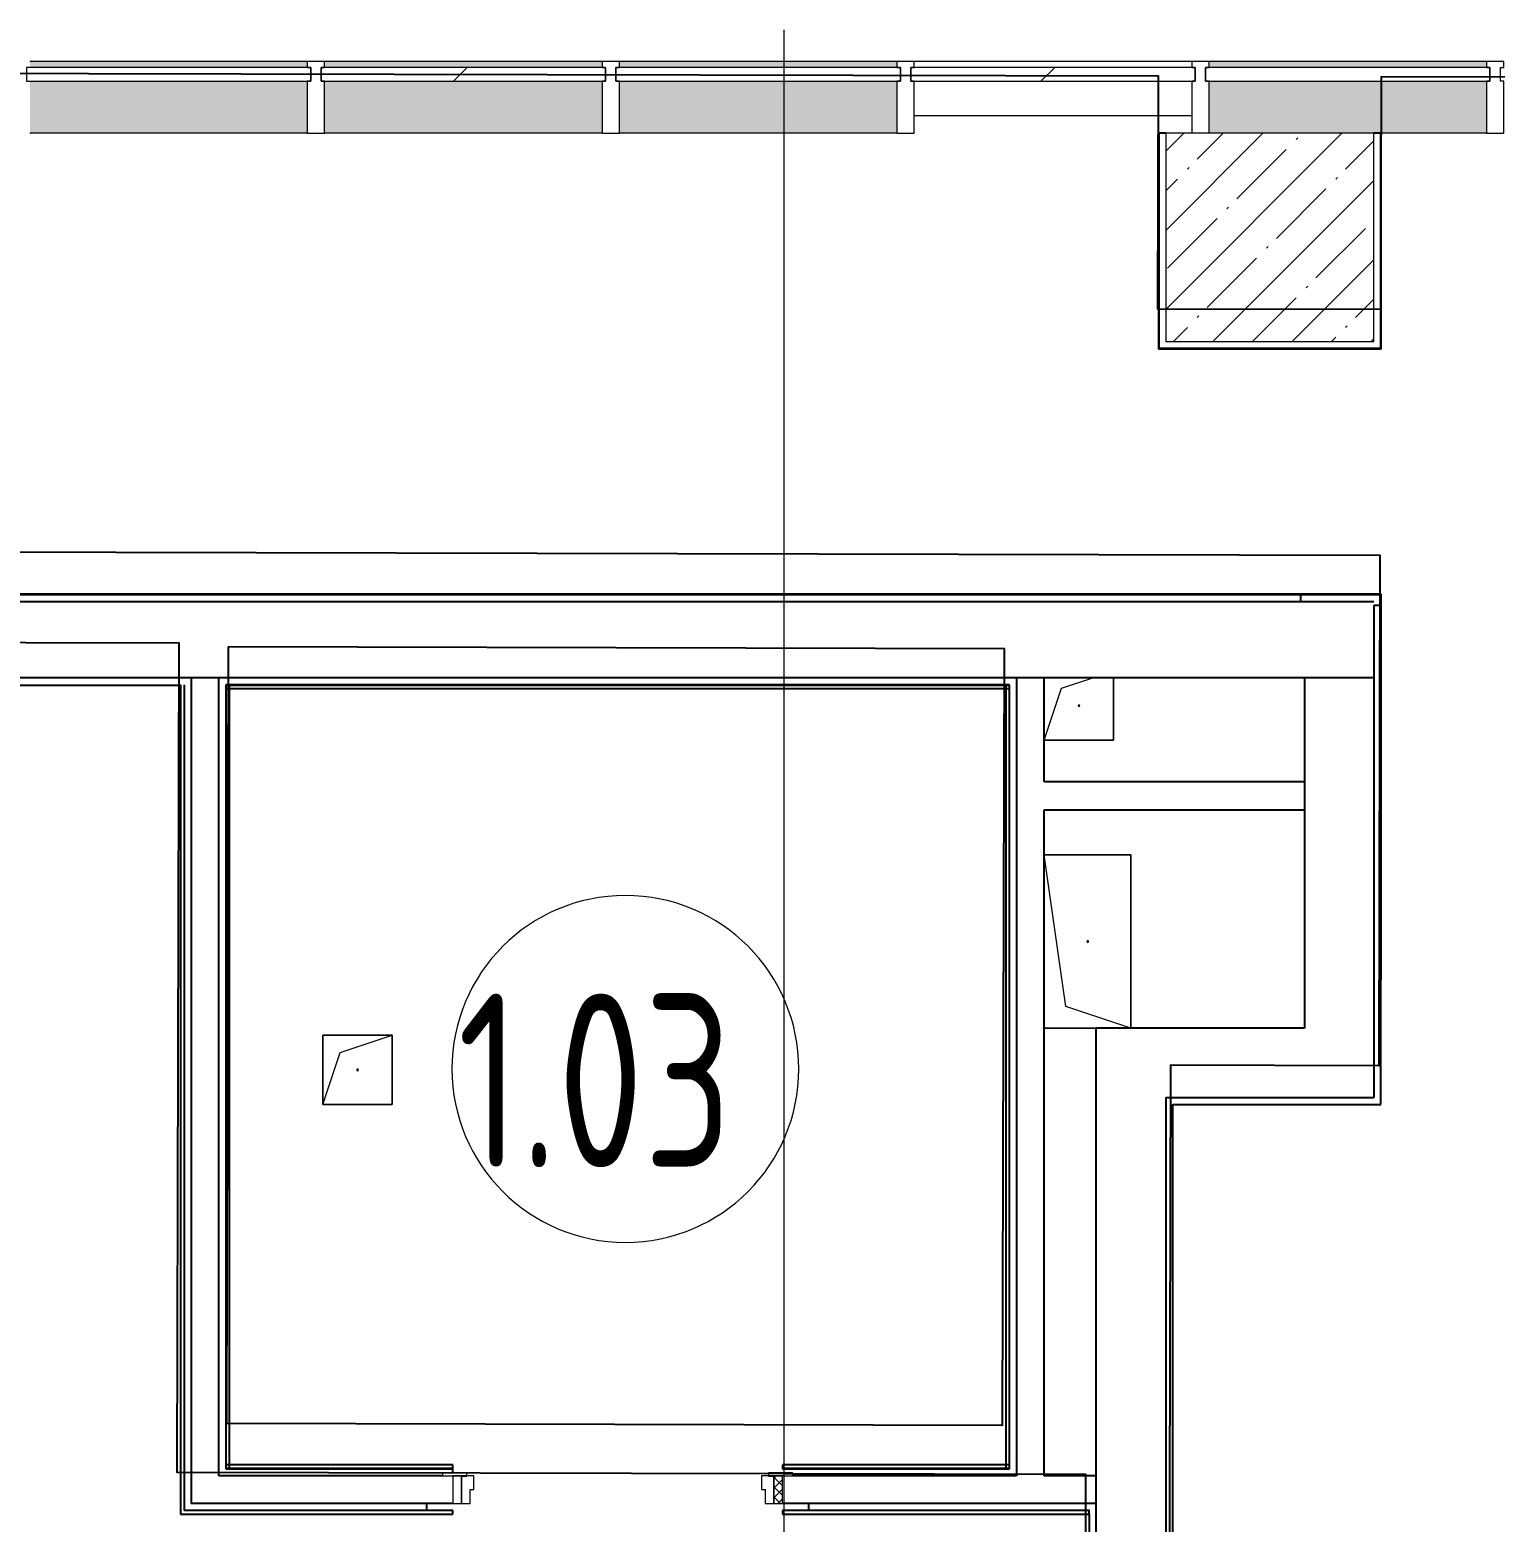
# Model space of a CAD drawing. Header units: millimetres. Extents: x -625 to 415037, y -3642 to 102118.
# Drawn here: x 5900 to 10125, y 22960 to 27262 of the extents above; entities that cross this region are included whole.
import ezdxf

# ---------------------------------------------------------------- set-up
doc = ezdxf.new("R2010")
doc.units = ezdxf.units.MM
for name, color, linetype, lineweight in [('A-AREA-IDEN', 7, 'Continuous', 9), ('A-DOOR-FRAM-2', 7, 'Continuous', 5), ('A-GENM', 7, 'Continuous', 9), ('A-GLAZ-CURT-1', 7, 'Continuous', 5), ('A-GLAZ-CURT-2', 7, 'Continuous', 20), ('A-GLAZ-CWMG', 7, 'Continuous', 9), ('A-GLAZ-CWMG-1', 7, 'Continuous', 20), ('S-COLS-1', 7, 'Continuous', 5), ('Оси', 7, 'Continuous', 9)]:
    doc.layers.add(name, color=color, linetype=linetype, lineweight=lineweight)
doc.layers.add('A-DOOR-FRAM-1', color=7, linetype='Continuous', lineweight=5, true_color=0xc0c0c0)
doc.styles.add('СПДС', font='ГОСТ тип А.ttf', dxfattribs={"width": 0.9})

# ---------------------------------------------------------------- blocks, each defined once
blk = doc.blocks.new('Системная панель - Стекло - 40мм-22856067-Объем проектирования 1 этажа')
at = {"layer": 'A-GLAZ-CURT-1'}
h = blk.add_hatch(dxfattribs=at)
h.set_pattern_fill('FP_59', color=256, style=0, pattern_type=2)
h.set_pattern_definition([(45, (-8985, -27090), (-565.685, 565.685), [400, -1200]), (45, (-9385, -27290), (-565.685, 565.685), [1200, -400]), (45, (-8585, -27490), (-565.685, 565.685), [400, -1200])])
h.paths.add_polyline_path([(-410, -40), (410, -40), (410, 0), (-410, 0)])
at = {"layer": 'A-GLAZ-CURT-2'}
for p, q in [((410, 0), (-410, 0)), ((-410, 0), (-410, -40)), ((-410, -40), (410, -40)), ((410, -40), (410, 0))]:
    blk.add_line(p, q, dxfattribs=at)
blk = doc.blocks.new('Прямоугольный импост - Импост структурный с накладкой - 160мм-20149069-Объем проектирования 1 этажа')
at = {"layer": 'A-GLAZ-CWMG'}
for p, q in [((9185, 27307), (8385, 27307)), ((9185, 27150), (8385, 27150))]:
    blk.add_line(p, q, dxfattribs=at)
blk = doc.blocks.new('Прямоугольный импост - Импост структурный с накладкой - 190мм-20153693-Объем проектирования 1 этажа')
at = {"layer": 'A-GLAZ-CWMG-1'}
for p, q in [((-25, 40), (-25, 190)), ((-25, 190), (25, 190)), ((25, 190), (25, 40)), ((-15, 40), (-25, 40)), ((-25, -17), (-25, 0)), ((-25, 0), (-15, 0)), ((-15, 0), (-15, 40)), ((15, 40), (15, 0)), ((25, 40), (15, 40)), ((15, 0), (25, 0)), ((25, 0), (25, -17)), ((25, -17), (-25, -17))]:
    blk.add_line(p, q, dxfattribs=at)
blk = doc.blocks.new('Системная панель - Стекло - 40мм-V59-Объем проектирования 1 этажа')
at = {"layer": 'A-GLAZ-CURT-1'}
h = blk.add_hatch(dxfattribs=at)
h.set_pattern_fill('FP_84', color=256, style=0, pattern_type=2)
h.set_pattern_definition([(45, (-9835, -27090), (-565.685, 565.685), [400, -1200]), (45, (-10235, -27290), (-565.685, 565.685), [1200, -400]), (45, (-9435, -27490), (-565.685, 565.685), [400, -1200])])
h.paths.add_polyline_path([(357.5, -40), (410, -40), (410, 0), (-410, 0), (-410, -40), (95.5, -40)])
at = {"layer": 'A-GLAZ-CURT-2'}
for p, q in [((410, 0), (-410, 0)), ((-410, 0), (-410, -40)), ((-410, -40), (410, -40)), ((410, -40), (410, 0))]:
    blk.add_line(p, q, dxfattribs=at)
blk = doc.blocks.new('Прямоугольный импост - Импост структурный с накладкой - 190мм-23186023-Объем проектирования 1 этажа')
at = {"layer": 'A-GLAZ-CWMG'}
for points in [[(9992.5, 27290), (10035, 27290), (10035, 27307), (9235, 27307), (9235, 27290)], [(9992.5, 27100), (10035, 27100), (10035, 27250), (9235, 27250), (9235, 27100), (9730, 27100)]]:
    blk.add_hatch(color=256, dxfattribs=at).paths.add_polyline_path(points)
for p, q in [((10035, 27307), (9235, 27307)), ((10035, 27100), (9730, 27100))]:
    blk.add_line(p, q, dxfattribs=at)
blk = doc.blocks.new('Прямоугольный импост - Импост структурный с накладкой - 190мм-V60-Объем проектирования 1 этажа')
at = {"layer": 'A-GLAZ-CWMG-1'}
for p, q in [((-25, 40), (-25, 190)), ((25, 190), (25, 40)), ((-15, 40), (-25, 40)), ((-25, -17), (-25, 0)), ((-25, 0), (-15, 0)), ((-15, 0), (-15, 40)), ((15, 40), (15, 0)), ((25, 40), (15, 40)), ((15, 0), (25, 0)), ((25, 0), (25, -17)), ((25, -17), (-25, -17))]:
    blk.add_line(p, q, dxfattribs=at)
blk = doc.blocks.new('Системная панель - Стекло - 40мм-V61-Объем проектирования 1 этажа')
at = {"layer": 'A-GLAZ-CURT-2'}
for p, q in [((410, 0), (-410, 0)), ((-410, 0), (-410, -40)), ((-410, -40), (410, -40)), ((410, -40), (410, 0))]:
    blk.add_line(p, q, dxfattribs=at)
blk = doc.blocks.new('Прямоугольный импост - Импост структурный с накладкой - 190мм-V62-Объем проектирования 1 этажа')
at = {"layer": 'A-GLAZ-CWMG'}
for points in [[(7929.4, 27290), (8335, 27290), (8335, 27307), (7535, 27307), (7535, 27290)], [(7929.4, 27100), (8335, 27100), (8335, 27250), (7535, 27250), (7535, 27100)]]:
    blk.add_hatch(color=256, dxfattribs=at).paths.add_polyline_path(points)
for p, q in [((8335, 27307), (7535, 27307)), ((8335, 27100), (7535, 27100))]:
    blk.add_line(p, q, dxfattribs=at)
blk = doc.blocks.new('Системная панель - Стекло - 40мм-V106-Объем проектирования 1 этажа')
at = {"layer": 'A-GLAZ-CURT-1'}
h = blk.add_hatch(dxfattribs=at)
h.set_pattern_fill('FP_126', color=256, style=0, pattern_type=2)
h.set_pattern_definition([(45, (-7285, -27090), (-565.685, 565.685), [400, -1200]), (45, (-7685, -27290), (-565.685, 565.685), [1200, -400]), (45, (-6885, -27490), (-565.685, 565.685), [400, -1200])])
h.paths.add_polyline_path([(-187.1, -40), (410, -40), (410, 0), (-410, 0), (-410, -40), (-400, -40)])
at = {"layer": 'A-GLAZ-CURT-2'}
for p, q in [((410, 0), (-410, 0)), ((-410, 0), (-410, -40)), ((-410, -40), (410, -40)), ((410, -40), (410, 0))]:
    blk.add_line(p, q, dxfattribs=at)
blk = doc.blocks.new('110_Дверь_СКБ_1Ст_Внутренняя1 - Д-8т 950x2100h_СУ-31746493-Объем проектирования 1 этажа')
at = {"layer": 'A-DOOR-FRAM-2'}
h = blk.add_hatch(dxfattribs=at)
h.set_pattern_fill('FP_36', color=256, style=0, pattern_type=2)
h.set_pattern_definition([(45, (-296.384, 104.685), (-14.1421, 14.1421), []), (135, (-296.384, 104.685), (-14.1421, -14.1421), [])])
h.paths.add_polyline_path([(-437.5, 40), (-462.5, 40), (-462.5, -40), (-437.5, -39.2)])
at = {"layer": 'A-DOOR-FRAM-1'}
for p, q in [((-437.5, 40), (-462.5, 40)), ((-462.5, 40), (-462.5, -40)), ((-412.5, 40), (-437.5, 40)), ((-437.5, 40), (-437.5, -40)), ((-437.5, -40), (-437.5, 40)), ((-412.5, 0), (-412.5, 40)), ((-402.5, 0), (-412.5, 0)), ((-402.5, -40), (-402.5, 0)), ((437.5, 0), (427.5, 0)), ((427.5, 0), (427.5, -40)), ((437.5, 40), (437.5, 0)), ((462.5, 40), (437.5, 40)), ((462.5, -40), (462.5, 40)), ((487.5, 40), (462.5, 40)), ((462.5, 40), (462.5, -40)), ((487.5, -40), (487.5, 40)), ((-422.5, -40), (-492.5, -40)), ((-492.5, -40), (-492.5, -48)), ((-462.5, -40), (-437.5, -40)), ((-422.5, -39), (-437.5, -39)), ((-437.5, -39), (-437.5, -40)), ((-437.5, -40), (-402.5, -40)), ((-437.5, -40), (-422.5, -40)), ((-422.5, -40), (-422.5, -39)), ((-422.5, -48), (-422.5, -40)), ((427.5, -40), (462.5, -40)), ((462.5, -39), (447.5, -39)), ((447.5, -39), (447.5, -40)), ((447.5, -40), (462.5, -40)), ((517.5, -40), (447.5, -40)), ((447.5, -40), (447.5, -48)), ((462.5, -40), (462.5, -39)), ((462.5, -40), (487.5, -40)), ((517.5, -48), (517.5, -40)), ((-492.5, -48), (-422.5, -48)), ((447.5, -48), (517.5, -48))]:
    blk.add_line(p, q, dxfattribs=at)
blk = doc.blocks.new('GM_Отверстие прямоугольное _в плите_ - Отверстие-V114-Объем проектирования 1 этажа')
at = {"layer": 'A-GENM'}
for p, q in [((-250, -25), (-250, 125)), ((-250, 125), (-250, -25)), ((-187.5, 62.5), (250, 125)), ((250, 125), (250, -125)), ((250, -125), (250, 125)), ((-250, -125), (-187.5, 62.5)), ((250, -125), (-250, -125)), ((-250, -125), (250, -125))]:
    blk.add_line(p, q, dxfattribs=at)
for start, end in [(360, 180), (180, 360)]:
    blk.add_arc((0, 0), 2.5, start, end, dxfattribs=at)
blk = doc.blocks.new('GM_Отверстие прямоугольное _в плите_ - Отверстие-21604341-Объем проектирования 1 этажа')
at = {"layer": 'A-GENM'}
for p, q in [((-100, -100), (-50, 50)), ((-50, 50), (40, 80)), ((100, 80), (100, -100)), ((100, -100), (100, 80)), ((100, -100), (-100, -100)), ((-100, -100), (100, -100))]:
    blk.add_line(p, q, dxfattribs=at)
for start, end in [(360, 180), (180, 360)]:
    blk.add_arc((0, 0), 2.5, start, end, dxfattribs=at)
blk = doc.blocks.new('Системная панель - Стекло - 40мм-V138-Объем проектирования 1 этажа')
at = {"layer": 'A-GLAZ-CURT-1'}
h = blk.add_hatch(dxfattribs=at)
h.set_pattern_fill('FP_141', color=256, style=0, pattern_type=2)
h.set_pattern_definition([(45, (-6435, -27090), (-565.685, 565.685), [400, -1200]), (45, (-6835, -27290), (-565.685, 565.685), [1200, -400]), (45, (-6035, -27490), (-565.685, 565.685), [400, -1200])])
h.paths.add_polyline_path([(-368.6, -40), (410, -40), (410, 0), (-410, 0), (-410, -40), (-400, -40)])
at = {"layer": 'A-GLAZ-CURT-2'}
for p, q in [((410, 0), (-410, 0)), ((-410, 0), (-410, -40)), ((-410, -40), (410, -40)), ((410, -40), (410, 0))]:
    blk.add_line(p, q, dxfattribs=at)
blk = doc.blocks.new('BSC_Колонна _Прямоугольная - 600х600-V146-Объем проектирования 1 этажа')
at = {"layer": 'S-COLS-1'}
h = blk.add_hatch(dxfattribs=at)
h.set_pattern_fill('FP_151', color=256, style=0, pattern_type=2)
h.set_pattern_definition([(45, (-9410, -26800), (-114.04925, 114.04925), []), (45, (-9295.95, -26800), (-114.04925, 114.04925), [201.613, -40.323, 6.706, -33.617])])
h.paths.add_polyline_path([(66.7, -300), (300, -300), (300, 300), (-300, 300), (-300, -300)])
for p, q in [((300, 300), (-300, 300)), ((-300, 300), (-300, -300)), ((300, -300), (300, 300)), ((-300, -300), (300, -300))]:
    blk.add_line(p, q, dxfattribs=at)
blk = doc.blocks.new('GM_Отверстие прямоугольное _в плите_ - Отверстие-V116-Объем проектирования 1 этажа')
at = {"layer": 'A-GENM'}
for p, q in [((-100, -100), (-100, 100)), ((-100, 100), (100, 100)), ((100, 100), (-100, 100)), ((-100, 100), (-100, -100)), ((-50, 50), (100, 100)), ((100, 100), (100, -100)), ((100, -100), (100, 100)), ((-100, -100), (-50, 50)), ((100, -100), (-100, -100)), ((-100, -100), (100, -100))]:
    blk.add_line(p, q, dxfattribs=at)
for start, end in [(360, 180), (180, 360)]:
    blk.add_arc((0, 0), 2.5, start, end, dxfattribs=at)
blk = doc.blocks.new('Марка_Помещения - Номер-25198446-Объем проектирования 1 этажа')
at = {"layer": 'A-AREA-IDEN'}
for start, end in [(360, 180), (180, 360)]:
    blk.add_arc((0, 0), 2.5, start, end, dxfattribs=at)

msp = doc.modelspace()

# ---------------------------------------------------------------- linework, layer by layer
for p, q in [((9153.7, 26963.9), (9153.7, 26342.9)), ((9154.7, 26963.9), (9154.7, 26343.9)), ((9174.7, 26963.9), (9154.7, 26963.9)), ((9794.7, 26963.9), (9774.7, 26963.9)), ((9794.7, 26343.9), (9794.7, 26963.9)), ((9795.7, 26963.9), (9794.7, 26963.9)), ((9795.7, 26342.9), (9795.7, 26963.9)), ((9153.7, 26342.9), (9795.7, 26342.9)), ((9154.7, 26343.9), (9794.7, 26343.9)), ((9795.7, 25634.9), (4124.7, 25634.9)), ((4124.7, 25633.9), (9794.7, 25633.9)), ((4124.7, 25613.9), (9774.7, 25613.9)), ((9564.7, 25613.9), (9564.7, 25633.9)), ((9774.7, 25602.9), (9774.7, 24183.9)), ((9794.7, 25602.9), (9774.7, 25602.9)), ((9794.7, 25633.9), (9794.7, 25602.9)), ((9794.7, 24163.9), (9794.7, 25602.9)), ((9795.7, 24523.9), (9795.7, 25634.9)), ((9774.7, 25393.9), (4124.7, 25393.9)), ((6364.7, 25393.9), (6364.7, 23013.9)), ((6444.7, 23093.9), (6444.7, 25393.9)), ((8744.7, 25393.9), (8744.7, 23093.9)), ((8824.7, 25093.9), (8824.7, 25393.9)), ((9574.7, 25393.9), (9574.7, 24383.9)), ((4124.7, 25372.9), (6333.7, 25372.9)), ((6333.7, 25372.9), (6333.7, 25373.9)), ((6333.7, 25372.9), (6333.7, 22982.9)), ((6344.7, 25373.9), (6344.7, 22993.9)), ((6464.7, 25373.9), (6464.7, 25362.9)), ((8713.7, 25373.9), (6464.7, 25373.9)), ((6464.7, 25362.9), (6464.7, 23113.9)), ((6464.7, 25362.9), (8724.7, 25362.9)), ((6465.7, 25372.9), (8723.7, 25372.9)), ((6465.7, 23114.9), (6465.7, 25372.9)), ((6475.7, 23113.9), (6475.7, 25373.9)), ((8724.7, 25373.9), (8713.7, 25373.9)), ((8713.7, 25373.9), (8713.7, 23113.9)), ((8723.7, 25372.9), (8723.7, 23114.9)), ((8724.7, 25362.9), (8724.7, 25373.9)), ((8724.7, 23113.9), (8724.7, 25362.9)), ((9574.7, 25093.9), (8824.7, 25093.9)), ((8824.7, 23093.9), (8824.7, 25013.9)), ((8824.7, 25013.9), (9574.7, 25013.9)), ((9574.7, 24383.9), (8974.7, 24383.9)), ((8974.7, 20633.9), (8974.7, 24383.9)), ((9174.7, 24183.9), (9774.7, 24183.9)), ((9174.7, 24183.9), (9174.7, 22063.9)), ((9194.7, 24163.9), (9794.7, 24163.9)), ((9194.7, 24163.9), (9194.7, 24162.9)), ((9195.7, 22083.9), (9195.7, 24163.9)), ((7119.7, 23124.9), (6464.7, 23124.9)), ((6464.7, 23113.9), (6475.7, 23113.9)), ((7119.7, 23114.9), (6465.7, 23114.9)), ((6475.7, 23113.9), (7119.7, 23113.9)), ((7119.7, 23113.9), (7119.7, 23124.9)), ((7119.7, 23101.9), (7119.7, 23113.9)), ((8724.7, 23124.9), (8069.7, 23124.9)), ((8069.7, 23124.9), (8069.7, 23113.9)), ((8723.7, 23114.9), (8069.7, 23114.9)), ((8069.7, 23113.9), (8713.7, 23113.9)), ((8713.7, 23113.9), (8723.7, 23113.9)), ((8723.7, 23113.9), (8724.7, 23113.9)), ((7089.7, 23093.9), (6444.7, 23093.9)), ((8744.7, 23093.9), (8099.7, 23093.9)), ((8974.7, 23093.9), (8824.7, 23093.9)), ((6333.7, 22982.9), (7119.7, 22982.9)), ((7119.7, 22993.9), (6344.7, 22993.9)), ((7119.7, 23013.9), (6364.7, 23013.9)), ((7044.7, 22993.9), (7044.7, 23013.9)), ((7119.7, 22982.9), (7119.7, 22993.9)), ((8974.7, 23013.9), (8069.7, 23013.9)), ((8144.7, 22993.9), (8069.7, 22993.9)), ((8069.7, 22993.9), (8069.7, 22982.9)), ((8069.7, 22982.9), (8953.7, 22982.9)), ((8144.7, 23013.9), (8144.7, 22993.9)), ((8954.7, 22993.9), (8144.7, 22993.9)), ((8953.7, 22982.9), (8953.7, 22993.9)), ((8953.7, 22982.9), (8953.7, 20612.9))]:
    msp.add_line(p, q)
at = {"flags": 128}
msp.add_lwpolyline([(13524.9, 27117.8), (9795.7, 27126.6), (9794.1, 26455.6), (9152.1, 26457.1), (9153.7, 27128.1), (4745.7, 27138.4), (4744.1, 26467.4), (4123.1, 26468.9), (4121.5, 25760.9), (9792.4, 25747.6), (9789, 24275.6), (9189, 24277), (9184.1, 22199), (9784.1, 22197.6), (9780.7, 20726.1), (10002, 20608.7), (9998.8, 19275.3)], dxfattribs=at)
for points in [[(4112, 21709.9), (3923.1, 21710.3), (3920.8, 20760.3), (6619.7, 20754), (8938.7, 20748.5), (8944.2, 23097.5), (6324.2, 23103.7), (6329.8, 25493.7), (4120.8, 25498.9), (4113.1, 22210.9), (4734.1, 22209.4), (4732.6, 21567.4), (4111.6, 21568.9)], [(6471.8, 25483.4), (6466.6, 23245.4), (8704.6, 23240.1), (8709.8, 25478.1)]]:
    msp.add_lwpolyline(points, close=True, dxfattribs=at)
at = {"layer": 'Оси'}
msp.add_line((8074.7, 22262), (8074.7, 27262), dxfattribs=at)

# ---------------------------------------------------------------- block references
for name, p in [('Системная панель - Стекло - 40мм-V138-Объем проектирования 1 этажа', (6299.7, 27153.9)), ('Прямоугольный импост - Импост структурный с накладкой - 190мм-V62-Объем проектирования 1 этажа', (-1635.3, -136.1)), ('Системная панель - Стекло - 40мм-V106-Объем проектирования 1 этажа', (7149.7, 27153.9)), ('Прямоугольный импост - Импост структурный с накладкой - 190мм-V62-Объем проектирования 1 этажа', (-785.3, -136.1)), ('Системная панель - Стекло - 40мм-V61-Объем проектирования 1 этажа', (7999.7, 27153.9)), ('Прямоугольный импост - Импост структурный с накладкой - 190мм-V62-Объем проектирования 1 этажа', (64.7, -136.1)), ('Системная панель - Стекло - 40мм-22856067-Объем проектирования 1 этажа', (8849.7, 27153.9)), ('Прямоугольный импост - Импост структурный с накладкой - 160мм-20149069-Объем проектирования 1 этажа', (64.7, -136.1)), ('Системная панель - Стекло - 40мм-V59-Объем проектирования 1 этажа', (9699.7, 27153.9)), ('Прямоугольный импост - Импост структурный с накладкой - 190мм-23186023-Объем проектирования 1 этажа', (64.7, -136.1)), ('BSC_Колонна _Прямоугольная - 600х600-V146-Объем проектирования 1 этажа', (9474.7, 26663.9)), ('GM_Отверстие прямоугольное _в плите_ - Отверстие-21604341-Объем проектирования 1 этажа', (8924.7, 25313.9)), ('GM_Отверстие прямоугольное _в плите_ - Отверстие-V116-Объем проектирования 1 этажа', (6844.7, 24263.9))]:
    msp.add_blockref(name, p)
at = {"extrusion": (0, 0, -1), "rotation": 180}
for name, p in [('Прямоугольный импост - Импост структурный с накладкой - 190мм-20153693-Объем проектирования 1 этажа', (-6724.7, 27153.9)), ('Прямоугольный импост - Импост структурный с накладкой - 190мм-20153693-Объем проектирования 1 этажа', (-7574.7, 27153.9)), ('Прямоугольный импост - Импост структурный с накладкой - 190мм-20153693-Объем проектирования 1 этажа', (-8424.7, 27153.9)), ('Прямоугольный импост - Импост структурный с накладкой - 190мм-V60-Объем проектирования 1 этажа', (-9274.7, 27153.9)), ('Прямоугольный импост - Импост структурный с накладкой - 190мм-20153693-Объем проектирования 1 этажа', (-10124.7, 27153.9))]:
    msp.add_blockref(name, p, dxfattribs=at)
for name, p, rotation in [('GM_Отверстие прямоугольное _в плите_ - Отверстие-V114-Объем проектирования 1 этажа', (8949.7, 24633.9), 89.99999999999984), ('110_Дверь_СКБ_1Ст_Внутренняя1 - Д-8т 950x2100h_СУ-31746493-Объем проектирования 1 этажа', (7607.2, 23053.9), 180)]:
    msp.add_blockref(name, p, dxfattribs=dict(rotation=rotation))
at = {"layer": 'A-AREA-IDEN', "xscale": 199.9999999999999, "yscale": 199.9999999999999, "zscale": 199.9999999999999}
msp.add_blockref('Марка_Помещения - Номер-25198446-Объем проектирования 1 этажа', (7616.9, 24266.5), dxfattribs=at)

# ---------------------------------------------------------------- texts
at = {"layer": 'A-AREA-IDEN', "insert": (7133.1, 24483.6), "char_height": 500, "width": 1212.151, "attachment_point": 1, "style": 'СПДС'}
msp.add_mtext('1.03', dxfattribs=at)

doc.saveas('drawing.dxf')
